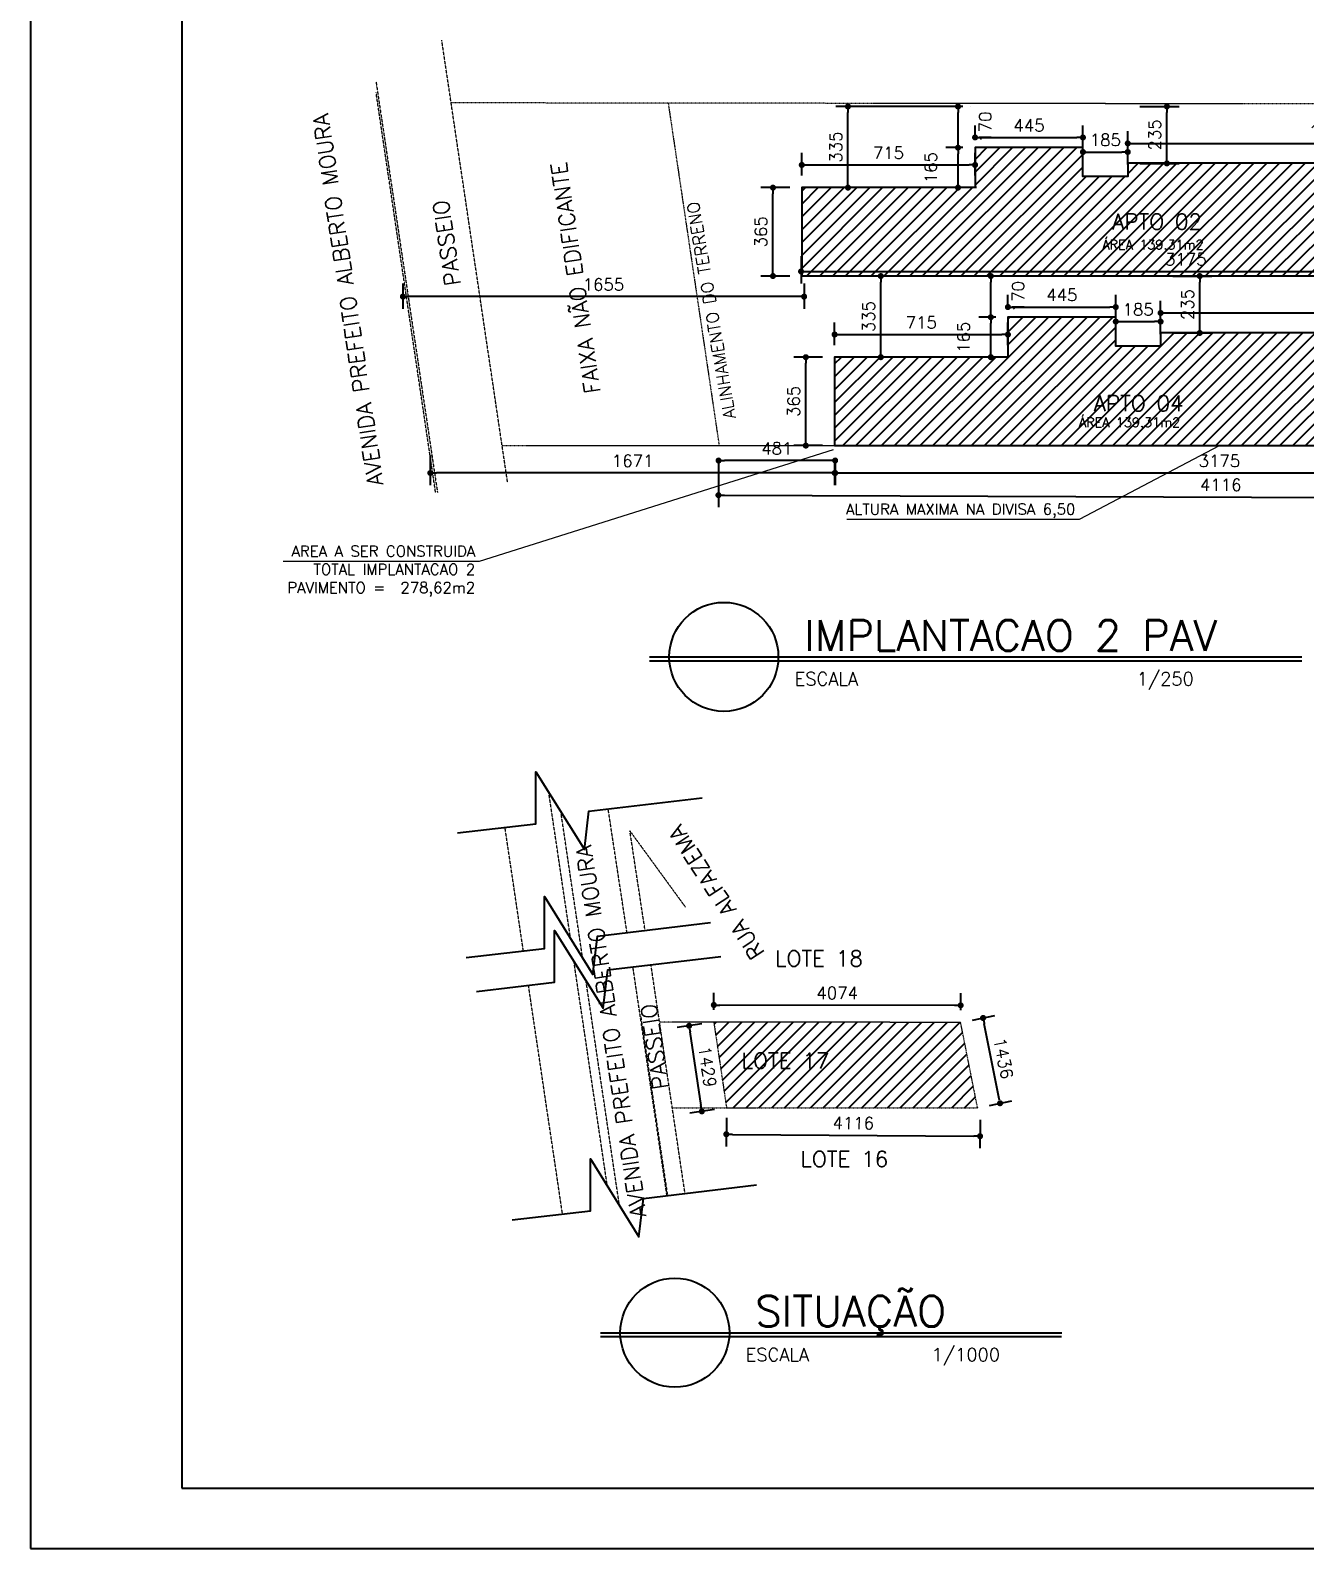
# Model space of a CAD drawing. Header units: inches. Extents: x 580771 to 672494, y 7715997 to 7829530.
# Drawn here: x 663411 to 664463, y 7719828 to 7721082 of the extents above; entities that cross this region are included whole.
import ezdxf
from ezdxf.enums import TextEntityAlignment as Align

# ---------------------------------------------------------------- set-up
doc = ezdxf.new("R2010")
doc.units = ezdxf.units.IN
doc.header["$MEASUREMENT"] = 0
doc.header["$PDMODE"] = 2
doc.linetypes.add('DASHDOTX2', pattern=[2, 1, -0.5, 0, -0.5])
doc.linetypes.add('DASHED2', pattern=[0.375, 0.25, -0.125])
for name, color, linetype in [('02', 2, 'Continuous'), ('1-ARQ-1', 1, 'Continuous'), ('1-ARQ-A', 1, 'Continuous'), ('1-ARQ-B', 2, 'Continuous'), ('1-ARQ-D', 4, 'Continuous'), ('Layer3', 3, 'Continuous'), ('NIVEL', 2, 'Continuous'), ('parede', 6, 'Continuous')]:
    doc.layers.add(name, color=color, linetype=linetype)
for name, color, linetype, lineweight in [('LINHAS FINAS', 1, 'Continuous', 9), ('MEIO_FIO', 7, 'Continuous', 0), ('MURO', 3, 'Continuous', 0)]:
    doc.layers.add(name, color=color, linetype=linetype, lineweight=lineweight)
doc.styles.add('R80E50', font='romans.shx', dxfattribs={"height": 10})
doc.styles.add('ROMANS', font='romans', dxfattribs={"height": 0.2})
doc.dimstyles.new('Copy of ARQ50 - 1-1000', dxfattribs={"dimscale": 50, "dimtxt": 10, "dimasz": 0.1, "dimexe": 0.2, "dimexo": 0.2, "dimgap": 0.1, "dimtad": 1, "dimdec": 0, "dimlfac": 20, "dimzin": 12, "dimdsep": 46, "dimtxsty": 'R80E50', "dimblk1": 'DOT', "dimblk2": 'DOT', "dimsah": 1, "dimcen": 0.4, "dimclrd": 15, "dimclre": 15, "dimclrt": 3, "dimadec": 0, "dimazin": 0, "dimtfac": 1, "dimtdec": 0, "dimtmove": 2, "dimatfit": 3, "dimldrblk": 'DOT', "dimfxl": 0.2, "dimtolj": 1, "dimtzin": 12, "dimarcsym": 0})
doc.dimstyles.new('Copy of ARQ50 ESV1-250', dxfattribs={"dimscale": 50, "dimtxt": 10, "dimasz": 0.1, "dimexe": 0.2, "dimexo": 0.2, "dimgap": 0.1, "dimtad": 1, "dimdec": 0, "dimlfac": 5, "dimzin": 12, "dimdsep": 46, "dimtxsty": 'R80E50', "dimblk1": 'DOT', "dimblk2": 'DOT', "dimsah": 1, "dimcen": 0.4, "dimclrd": 15, "dimclre": 15, "dimclrt": 3, "dimadec": 0, "dimazin": 0, "dimtfac": 1, "dimtdec": 0, "dimtmove": 2, "dimatfit": 3, "dimldrblk": 'DOT', "dimfxl": 0.2, "dimtolj": 1, "dimtzin": 12, "dimarcsym": 0})

# ---------------------------------------------------------------- blocks, each defined once
blk = doc.blocks.new('_DOT')
at = {"color": 0, "linetype": 'ByBlock'}
blk.add_line((-0.5, 0), (-1, 0), dxfattribs=at)
at = {"color": 0, "linetype": 'ByBlock', "const_width": 0.5}
blk.add_lwpolyline([(-0.25, 0, 1), (0.25, 0, 1)], format="xyb", close=True, dxfattribs=at)
blk = doc.blocks.new('*D1422')
at = {"layer": 'Defpoints', "color": 0, "transparency": 16777216}
for p in [(663985.8, 7720193.8), (664195.2, 7720192.2), (664195, 7720168.7)]:
    blk.add_point(p, dxfattribs=at)
at = {"layer": 'NIVEL', "color": 15, "lineweight": -2, "transparency": 16777216}
for p, q in [((663985.7, 7720183.8), (663985.5, 7720160.3)), ((664195.1, 7720182.2), (664194.9, 7720158.7)), ((663990.6, 7720170.2), (664190, 7720168.7))]:
    blk.add_line(p, q, dxfattribs=at)
at = {"layer": 'NIVEL', "color": 15, "lineweight": -2, "transparency": 16777216, "xscale": 5, "yscale": 5, "zscale": 5}
for p, rotation in [((663985.6, 7720170.3), 179.5681485132703), ((664195, 7720168.7), 359.5681485132703)]:
    blk.add_blockref('_DOT', p, dxfattribs=dict(at, rotation=rotation))
at = {"layer": 'NIVEL', "color": 3, "transparency": 16777216, "insert": (664090.4, 7720179.5), "char_height": 10, "attachment_point": 5, "rotation": 359.5681, "style": 'R80E50'}
blk.add_mtext('\\A1;4116', dxfattribs=at)
blk = doc.blocks.new('*D1423')
at = {"layer": 'Defpoints', "color": 0, "transparency": 16777216}
for p in [(664178.9, 7720262.6), (664197.5, 7720266.3), (664192.9, 7720192.2)]:
    blk.add_point(p, dxfattribs=at)
at = {"layer": 'NIVEL', "color": 15, "lineweight": -2, "transparency": 16777216}
for p, q in [((664188.8, 7720264.6), (664207.3, 7720268.3)), ((664210.5, 7720200.8), (664198.5, 7720261.4)), ((664202.7, 7720194.1), (664221.3, 7720197.8))]:
    blk.add_line(p, q, dxfattribs=at)
at = {"layer": 'NIVEL', "color": 15, "lineweight": -2, "transparency": 16777216, "xscale": 5, "yscale": 5, "zscale": 5}
for p, rotation in [((664197.5, 7720266.3), 101.2181555997938), ((664211.5, 7720195.9), 281.2181555997938)]:
    blk.add_blockref('_DOT', p, dxfattribs=dict(at, rotation=rotation))
at = {"layer": 'NIVEL', "color": 3, "transparency": 16777216, "insert": (664214.3, 7720233), "char_height": 10, "attachment_point": 5, "rotation": 281.2182, "style": 'R80E50'}
blk.add_mtext('\\A1;1436', dxfattribs=at)
blk = doc.blocks.new('*D1424')
at = {"layer": 'Defpoints', "color": 0, "transparency": 16777216}
for p in [(663975.3, 7720277), (663975.3, 7720262.9), (664178.9, 7720262.6)]:
    blk.add_point(p, dxfattribs=at)
at = {"layer": 'NIVEL', "color": 15, "lineweight": -2, "transparency": 16777216}
for p, q in [((663975.3, 7720272.9), (663975.3, 7720287)), ((664179, 7720272.6), (664179, 7720286.7)), ((664174, 7720276.7), (663980.3, 7720277))]:
    blk.add_line(p, q, dxfattribs=at)
at = {"layer": 'NIVEL', "color": 15, "lineweight": -2, "transparency": 16777216, "xscale": 5, "yscale": 5, "zscale": 5}
for p, rotation in [((663975.3, 7720277), 179.9317308665628), ((664179, 7720276.7), 359.9317308665628)]:
    blk.add_blockref('_DOT', p, dxfattribs=dict(at, rotation=rotation))
at = {"layer": 'NIVEL', "color": 3, "transparency": 16777216, "insert": (664077.1, 7720286.9), "char_height": 10, "attachment_point": 5, "rotation": 359.9317, "style": 'R80E50'}
blk.add_mtext('\\A1;4074', dxfattribs=at)
blk = doc.blocks.new('*D1425')
at = {"layer": 'Defpoints', "color": 0, "transparency": 16777216}
for p in [(663975.3, 7720262.9), (663985.8, 7720192.2), (663965.4, 7720189.2)]:
    blk.add_point(p, dxfattribs=at)
at = {"layer": 'NIVEL', "color": 15, "lineweight": -2, "transparency": 16777216}
for p, q in [((663965.4, 7720261.4), (663945, 7720258.4)), ((663955.6, 7720254.9), (663964.6, 7720194.1)), ((663975.9, 7720190.7), (663955.5, 7720187.7))]:
    blk.add_line(p, q, dxfattribs=at)
at = {"layer": 'NIVEL', "color": 15, "lineweight": -2, "transparency": 16777216, "xscale": 5, "yscale": 5, "zscale": 5}
for p, rotation in [((663954.9, 7720259.8), 98.45947487728692), ((663965.4, 7720189.2), 278.4594748772869)]:
    blk.add_blockref('_DOT', p, dxfattribs=dict(at, rotation=rotation))
at = {"layer": 'NIVEL', "color": 3, "transparency": 16777216, "insert": (663970, 7720226), "char_height": 10, "attachment_point": 5, "rotation": 278.4595, "style": 'R80E50'}
blk.add_mtext('\\A1;1429', dxfattribs=at)
blk = doc.blocks.new('*D1548')
at = {"layer": 'Defpoints', "color": 0, "transparency": 16777216}
for p in [(663979.2, 7720734.2), (664808.2, 7720731.2), (664808.1, 7720694.9)]:
    blk.add_point(p, dxfattribs=at)
at = {"layer": 'NIVEL', "color": 15, "lineweight": -2, "transparency": 16777216}
for p, q in [((663979.2, 7720724.2), (663979.1, 7720687.9)), ((664808.2, 7720721.2), (664808.1, 7720684.9)), ((663984.1, 7720697.9), (664803.1, 7720694.9))]:
    blk.add_line(p, q, dxfattribs=at)
at = {"layer": 'NIVEL', "color": 15, "lineweight": -2, "transparency": 16777216, "xscale": 5, "yscale": 5, "zscale": 5}
for p, rotation in [((663979.1, 7720697.9), 179.7926612811908), ((664808.1, 7720694.9), 359.7926612811908)]:
    blk.add_blockref('_DOT', p, dxfattribs=dict(at, rotation=rotation))
at = {"layer": 'NIVEL', "color": 3, "transparency": 16777216, "insert": (664393.6, 7720706.4), "char_height": 10, "attachment_point": 5, "rotation": 359.7927, "style": 'R80E50'}
blk.add_mtext('\\A1;4116', dxfattribs=at)
blk = doc.blocks.new('*D1549')
at = {"layer": 'Defpoints', "color": 0, "transparency": 16777216}
for p in [(663741.3, 7720740.7), (664075.4, 7720738.8), (663741.3, 7720716.2)]:
    blk.add_point(p, dxfattribs=at)
at = {"layer": 'NIVEL', "color": 15, "lineweight": -2, "transparency": 16777216}
for p, q in [((663741.3, 7720730.7), (663741.3, 7720706.2)), ((664075.4, 7720728.8), (664075.4, 7720706.2)), ((664070.4, 7720716.2), (663746.3, 7720716.2))]:
    blk.add_line(p, q, dxfattribs=at)
at = {"layer": 'NIVEL', "color": 15, "lineweight": -2, "transparency": 16777216, "xscale": 5, "yscale": 5, "zscale": 5, "rotation": 180}
blk.add_blockref('_DOT', (663741.3, 7720716.2), dxfattribs=at)
at = {"layer": 'NIVEL', "color": 15, "lineweight": -2, "transparency": 16777216, "xscale": 5, "yscale": 5, "zscale": 5}
blk.add_blockref('_DOT', (664075.4, 7720716.2), dxfattribs=at)
at = {"layer": 'NIVEL', "color": 3, "transparency": 16777216, "insert": (663908.3, 7720726.2), "char_height": 10, "attachment_point": 5, "style": 'R80E50'}
blk.add_mtext('\\A1;1671', dxfattribs=at)
blk = doc.blocks.new('*D1550')
at = {"layer": 'Defpoints', "color": 0, "transparency": 16777216}
for p in [(664075, 7720738.8), (664710, 7720738.8), (664710, 7720716.2)]:
    blk.add_point(p, dxfattribs=at)
at = {"layer": 'NIVEL', "color": 15, "lineweight": -2, "transparency": 16777216}
for p, q in [((664075, 7720728.8), (664075, 7720706.2)), ((664710, 7720728.8), (664710, 7720706.2)), ((664080, 7720716.2), (664705, 7720716.2))]:
    blk.add_line(p, q, dxfattribs=at)
at = {"layer": 'NIVEL', "color": 15, "lineweight": -2, "transparency": 16777216, "xscale": 5, "yscale": 5, "zscale": 5, "rotation": 180}
blk.add_blockref('_DOT', (664075, 7720716.2), dxfattribs=at)
at = {"layer": 'NIVEL', "color": 15, "lineweight": -2, "transparency": 16777216, "xscale": 5, "yscale": 5, "zscale": 5}
blk.add_blockref('_DOT', (664710, 7720716.2), dxfattribs=at)
at = {"layer": 'NIVEL', "color": 3, "transparency": 16777216, "insert": (664392.5, 7720726.2), "char_height": 10, "attachment_point": 5, "style": 'R80E50'}
blk.add_mtext('\\A1;3175', dxfattribs=at)
blk = doc.blocks.new('*D1552')
at = {"layer": 'Defpoints', "color": 0, "transparency": 16777216}
for p in [(663979.2, 7720738.8), (664075.4, 7720738.8), (663979.2, 7720726.5)]:
    blk.add_point(p, dxfattribs=at)
at = {"layer": 'NIVEL', "color": 15, "lineweight": -2, "transparency": 16777216}
for p, q in [((663979.2, 7720728.8), (663979.2, 7720716.5)), ((664070.4, 7720726.5), (663984.2, 7720726.5)), ((664075.4, 7720728.8), (664075.4, 7720716.5))]:
    blk.add_line(p, q, dxfattribs=at)
at = {"layer": 'NIVEL', "color": 15, "lineweight": -2, "transparency": 16777216, "xscale": 5, "yscale": 5, "zscale": 5, "rotation": 180}
blk.add_blockref('_DOT', (663979.2, 7720726.5), dxfattribs=at)
at = {"layer": 'NIVEL', "color": 15, "lineweight": -2, "transparency": 16777216, "xscale": 5, "yscale": 5, "zscale": 5}
blk.add_blockref('_DOT', (664075.4, 7720726.5), dxfattribs=at)
at = {"layer": 'NIVEL', "color": 3, "transparency": 16777216, "insert": (664027.3, 7720736.5), "char_height": 10, "attachment_point": 5, "style": 'R80E50'}
blk.add_mtext('\\A1;481', dxfattribs=at)
blk = doc.blocks.new('*D1553')
at = {"layer": 'Defpoints', "color": 0, "transparency": 16777216}
for p in [(664051.2, 7720811.8), (664075, 7720811.8), (664075, 7720738.8)]:
    blk.add_point(p, dxfattribs=at)
at = {"layer": 'NIVEL', "color": 15, "lineweight": -2, "transparency": 16777216}
for p, q in [((664065, 7720811.8), (664041.2, 7720811.8)), ((664051.2, 7720743.8), (664051.2, 7720806.8)), ((664065, 7720738.8), (664041.2, 7720738.8))]:
    blk.add_line(p, q, dxfattribs=at)
at = {"layer": 'NIVEL', "color": 15, "lineweight": -2, "transparency": 16777216, "xscale": 5, "yscale": 5, "zscale": 5}
for p, rotation in [((664051.2, 7720811.8), 90), ((664051.2, 7720738.8), 270)]:
    blk.add_blockref('_DOT', p, dxfattribs=dict(at, rotation=rotation))
at = {"layer": 'NIVEL', "color": 3, "transparency": 16777216, "insert": (664041.2, 7720775.3), "char_height": 10, "attachment_point": 5, "rotation": 90, "style": 'R80E50'}
blk.add_mtext('\\A1;365', dxfattribs=at)
blk = doc.blocks.new('*D1554')
at = {"layer": 'Defpoints', "color": 0, "transparency": 16777216}
for p in [(664218, 7720830.5), (664075, 7720811.8), (664218, 7720811.8)]:
    blk.add_point(p, dxfattribs=at)
at = {"layer": 'NIVEL', "color": 15, "lineweight": -2, "transparency": 16777216}
for p, q in [((664075, 7720821.8), (664075, 7720840.5)), ((664218, 7720821.8), (664218, 7720840.5)), ((664080, 7720830.5), (664213, 7720830.5))]:
    blk.add_line(p, q, dxfattribs=at)
at = {"layer": 'NIVEL', "color": 15, "lineweight": -2, "transparency": 16777216, "xscale": 5, "yscale": 5, "zscale": 5, "rotation": 180}
blk.add_blockref('_DOT', (664075, 7720830.5), dxfattribs=at)
at = {"layer": 'NIVEL', "color": 15, "lineweight": -2, "transparency": 16777216, "xscale": 5, "yscale": 5, "zscale": 5}
blk.add_blockref('_DOT', (664218, 7720830.5), dxfattribs=at)
at = {"layer": 'NIVEL', "color": 3, "transparency": 16777216, "insert": (664146.5, 7720840.5), "char_height": 10, "attachment_point": 5, "style": 'R80E50'}
blk.add_mtext('\\A1;715', dxfattribs=at)
blk = doc.blocks.new('*D1555')
at = {"layer": 'Defpoints', "color": 0, "transparency": 16777216}
for p in [(664203.9, 7720844.8), (664218, 7720844.8), (664218, 7720811.8)]:
    blk.add_point(p, dxfattribs=at)
at = {"layer": 'NIVEL', "color": 15, "lineweight": -2, "transparency": 16777216}
for p, q in [((664208, 7720844.8), (664193.9, 7720844.8)), ((664203.9, 7720816.8), (664203.9, 7720839.8)), ((664208, 7720811.8), (664193.9, 7720811.8))]:
    blk.add_line(p, q, dxfattribs=at)
at = {"layer": 'NIVEL', "color": 15, "lineweight": -2, "transparency": 16777216, "xscale": 5, "yscale": 5, "zscale": 5}
for p, rotation in [((664203.9, 7720844.8), 90), ((664203.9, 7720811.8), 270)]:
    blk.add_blockref('_DOT', p, dxfattribs=dict(at, rotation=rotation))
at = {"layer": 'NIVEL', "color": 3, "transparency": 16777216, "insert": (664181.4, 7720828.3), "char_height": 10, "attachment_point": 5, "rotation": 90, "style": 'R80E50'}
blk.add_mtext('\\A1;165', dxfattribs=at)
blk = doc.blocks.new('*D1556')
at = {"layer": 'Defpoints', "color": 0, "transparency": 16777216}
for p in [(664203.9, 7720878.8), (664203.9, 7720878.8), (664218, 7720844.8)]:
    blk.add_point(p, dxfattribs=at)
at = {"layer": 'NIVEL', "color": 15, "lineweight": -2, "transparency": 16777216}
for p, q in [((664203.9, 7720849.8), (664203.9, 7720873.8)), ((664213.9, 7720878.8), (664213.9, 7720878.8)), ((664208, 7720844.8), (664193.9, 7720844.8))]:
    blk.add_line(p, q, dxfattribs=at)
at = {"layer": 'NIVEL', "color": 15, "lineweight": -2, "transparency": 16777216, "xscale": 5, "yscale": 5, "zscale": 5}
for p, rotation in [((664203.9, 7720878.8), 90), ((664203.9, 7720844.8), 270)]:
    blk.add_blockref('_DOT', p, dxfattribs=dict(at, rotation=rotation))
at = {"layer": 'NIVEL', "color": 3, "transparency": 16777216, "insert": (664226.4, 7720861.8), "char_height": 10, "attachment_point": 5, "rotation": 90, "style": 'R80E50'}
blk.add_mtext('\\A1;170', dxfattribs=at)
blk = doc.blocks.new('*D1557')
at = {"layer": 'Defpoints', "color": 0, "transparency": 16777216}
for p in [(664218, 7720844.8), (664307, 7720853.2), (664307, 7720844.8)]:
    blk.add_point(p, dxfattribs=at)
at = {"layer": 'NIVEL', "color": 15, "lineweight": -2, "transparency": 16777216}
for p, q in [((664218, 7720854.8), (664218, 7720863.2)), ((664307, 7720854.8), (664307, 7720863.2)), ((664223, 7720853.2), (664302, 7720853.2))]:
    blk.add_line(p, q, dxfattribs=at)
at = {"layer": 'NIVEL', "color": 15, "lineweight": -2, "transparency": 16777216, "xscale": 5, "yscale": 5, "zscale": 5, "rotation": 180}
blk.add_blockref('_DOT', (664218, 7720853.2), dxfattribs=at)
at = {"layer": 'NIVEL', "color": 15, "lineweight": -2, "transparency": 16777216, "xscale": 5, "yscale": 5, "zscale": 5}
blk.add_blockref('_DOT', (664307, 7720853.2), dxfattribs=at)
at = {"layer": 'NIVEL', "color": 3, "transparency": 16777216, "insert": (664262.5, 7720863.2), "char_height": 10, "attachment_point": 5, "style": 'R80E50'}
blk.add_mtext('\\A1;445', dxfattribs=at)
blk = doc.blocks.new('*D1558')
at = {"layer": 'Defpoints', "color": 0, "transparency": 16777216}
for p in [(664113.1, 7720878.8), (664218, 7720878.8), (664218, 7720811.8)]:
    blk.add_point(p, dxfattribs=at)
at = {"layer": 'NIVEL', "color": 15, "lineweight": -2, "transparency": 16777216}
for p, q in [((664208, 7720878.8), (664103.1, 7720878.8)), ((664113.1, 7720816.8), (664113.1, 7720873.8)), ((664208, 7720811.8), (664103.1, 7720811.8))]:
    blk.add_line(p, q, dxfattribs=at)
at = {"layer": 'NIVEL', "color": 15, "lineweight": -2, "transparency": 16777216, "xscale": 5, "yscale": 5, "zscale": 5}
for p, rotation in [((664113.1, 7720878.8), 90), ((664113.1, 7720811.8), 270)]:
    blk.add_blockref('_DOT', p, dxfattribs=dict(at, rotation=rotation))
at = {"layer": 'NIVEL', "color": 3, "transparency": 16777216, "insert": (664103.1, 7720845.3), "char_height": 10, "attachment_point": 5, "rotation": 90, "style": 'R80E50'}
blk.add_mtext('\\A1;335', dxfattribs=at)
blk = doc.blocks.new('*D1559')
at = {"layer": 'Defpoints', "color": 0, "transparency": 16777216}
for p in [(664344, 7720841.2), (664307, 7720820.8), (664344, 7720820.8)]:
    blk.add_point(p, dxfattribs=at)
at = {"layer": 'NIVEL', "color": 15, "lineweight": -2, "transparency": 16777216}
for p, q in [((664307, 7720830.8), (664307, 7720851.2)), ((664344, 7720830.8), (664344, 7720851.2)), ((664312, 7720841.2), (664339, 7720841.2))]:
    blk.add_line(p, q, dxfattribs=at)
at = {"layer": 'NIVEL', "color": 15, "lineweight": -2, "transparency": 16777216, "xscale": 5, "yscale": 5, "zscale": 5, "rotation": 180}
blk.add_blockref('_DOT', (664307, 7720841.2), dxfattribs=at)
at = {"layer": 'NIVEL', "color": 15, "lineweight": -2, "transparency": 16777216, "xscale": 5, "yscale": 5, "zscale": 5}
blk.add_blockref('_DOT', (664344, 7720841.2), dxfattribs=at)
at = {"layer": 'NIVEL', "color": 3, "transparency": 16777216, "insert": (664325.5, 7720851.2), "char_height": 10, "attachment_point": 5, "style": 'R80E50'}
blk.add_mtext('\\A1;185', dxfattribs=at)
blk = doc.blocks.new('*D1560')
at = {"layer": 'Defpoints', "color": 0, "transparency": 16777216}
for p in [(664344, 7720878.8), (664376.3, 7720878.8), (664344, 7720831.8)]:
    blk.add_point(p, dxfattribs=at)
at = {"layer": 'NIVEL', "color": 15, "lineweight": -2, "transparency": 16777216}
for p, q in [((664354, 7720878.8), (664386.3, 7720878.8)), ((664376.3, 7720836.8), (664376.3, 7720873.8)), ((664354, 7720831.8), (664386.3, 7720831.8))]:
    blk.add_line(p, q, dxfattribs=at)
at = {"layer": 'NIVEL', "color": 15, "lineweight": -2, "transparency": 16777216, "xscale": 5, "yscale": 5, "zscale": 5}
for p, rotation in [((664376.3, 7720878.8), 90), ((664376.3, 7720831.8), 270)]:
    blk.add_blockref('_DOT', p, dxfattribs=dict(at, rotation=rotation))
at = {"layer": 'NIVEL', "color": 3, "transparency": 16777216, "insert": (664366.3, 7720855.3), "char_height": 10, "attachment_point": 5, "rotation": 90, "style": 'R80E50'}
blk.add_mtext('\\A1;235', dxfattribs=at)
blk = doc.blocks.new('*D1561')
at = {"layer": 'Defpoints', "color": 0, "transparency": 16777216}
for p in [(664677, 7720848.3), (664344, 7720831.8), (664677, 7720831.8)]:
    blk.add_point(p, dxfattribs=at)
at = {"layer": 'NIVEL', "color": 15, "lineweight": -2, "transparency": 16777216}
for p, q in [((664344, 7720841.8), (664344, 7720858.3)), ((664677, 7720841.8), (664677, 7720858.3)), ((664349, 7720848.3), (664672, 7720848.3))]:
    blk.add_line(p, q, dxfattribs=at)
at = {"layer": 'NIVEL', "color": 15, "lineweight": -2, "transparency": 16777216, "xscale": 5, "yscale": 5, "zscale": 5, "rotation": 180}
blk.add_blockref('_DOT', (664344, 7720848.3), dxfattribs=at)
at = {"layer": 'NIVEL', "color": 15, "lineweight": -2, "transparency": 16777216, "xscale": 5, "yscale": 5, "zscale": 5}
blk.add_blockref('_DOT', (664677, 7720848.3), dxfattribs=at)
at = {"layer": 'NIVEL', "color": 3, "transparency": 16777216, "insert": (664510.5, 7720858.3), "char_height": 10, "attachment_point": 5, "style": 'R80E50'}
blk.add_mtext('\\A1;1665', dxfattribs=at)
blk = doc.blocks.new('*D1566')
at = {"layer": 'Defpoints', "color": 0, "transparency": 16777216}
for p in [(664047.3, 7720905.3), (664682.3, 7720905.3), (664682.3, 7720882.6)]:
    blk.add_point(p, dxfattribs=at)
at = {"layer": 'NIVEL', "color": 15, "lineweight": -2, "transparency": 16777216}
for p, q in [((664047.3, 7720895.3), (664047.3, 7720872.6)), ((664682.3, 7720895.3), (664682.3, 7720872.6)), ((664052.3, 7720882.6), (664677.3, 7720882.6))]:
    blk.add_line(p, q, dxfattribs=at)
at = {"layer": 'NIVEL', "color": 15, "lineweight": -2, "transparency": 16777216, "xscale": 5, "yscale": 5, "zscale": 5, "rotation": 180}
blk.add_blockref('_DOT', (664047.3, 7720882.6), dxfattribs=at)
at = {"layer": 'NIVEL', "color": 15, "lineweight": -2, "transparency": 16777216, "xscale": 5, "yscale": 5, "zscale": 5}
blk.add_blockref('_DOT', (664682.3, 7720882.6), dxfattribs=at)
at = {"layer": 'NIVEL', "color": 3, "transparency": 16777216, "insert": (664364.8, 7720892.6), "char_height": 10, "attachment_point": 5, "style": 'R80E50'}
blk.add_mtext('\\A1;3175', dxfattribs=at)
blk = doc.blocks.new('*D1575')
at = {"layer": 'Defpoints', "color": 0, "transparency": 16777216}
for p in [(664024.1, 7720951.8), (664047.9, 7720951.8), (664047.9, 7720878.8)]:
    blk.add_point(p, dxfattribs=at)
at = {"layer": 'NIVEL', "color": 15, "lineweight": -2, "transparency": 16777216}
for p, q in [((664037.9, 7720951.8), (664014.1, 7720951.8)), ((664024.1, 7720883.8), (664024.1, 7720946.8)), ((664037.9, 7720878.8), (664014.1, 7720878.8))]:
    blk.add_line(p, q, dxfattribs=at)
at = {"layer": 'NIVEL', "color": 15, "lineweight": -2, "transparency": 16777216, "xscale": 5, "yscale": 5, "zscale": 5}
for p, rotation in [((664024.1, 7720951.8), 90), ((664024.1, 7720878.8), 270)]:
    blk.add_blockref('_DOT', p, dxfattribs=dict(at, rotation=rotation))
at = {"layer": 'NIVEL', "color": 3, "transparency": 16777216, "insert": (664014.1, 7720915.3), "char_height": 10, "attachment_point": 5, "rotation": 90, "style": 'R80E50'}
blk.add_mtext('\\A1;365', dxfattribs=at)
blk = doc.blocks.new('*D1576')
at = {"layer": 'Defpoints', "color": 0, "transparency": 16777216}
for p in [(664190.9, 7720970.5), (664047.9, 7720951.8), (664190.9, 7720951.8)]:
    blk.add_point(p, dxfattribs=at)
at = {"layer": 'NIVEL', "color": 15, "lineweight": -2, "transparency": 16777216}
for p, q in [((664047.9, 7720961.8), (664047.9, 7720980.5)), ((664052.9, 7720970.5), (664185.9, 7720970.5)), ((664190.9, 7720961.8), (664190.9, 7720980.5))]:
    blk.add_line(p, q, dxfattribs=at)
at = {"layer": 'NIVEL', "color": 15, "lineweight": -2, "transparency": 16777216, "xscale": 5, "yscale": 5, "zscale": 5, "rotation": 180}
blk.add_blockref('_DOT', (664047.9, 7720970.5), dxfattribs=at)
at = {"layer": 'NIVEL', "color": 15, "lineweight": -2, "transparency": 16777216, "xscale": 5, "yscale": 5, "zscale": 5}
blk.add_blockref('_DOT', (664190.9, 7720970.5), dxfattribs=at)
at = {"layer": 'NIVEL', "color": 3, "transparency": 16777216, "insert": (664119.4, 7720980.5), "char_height": 10, "attachment_point": 5, "style": 'R80E50'}
blk.add_mtext('\\A1;715', dxfattribs=at)
blk = doc.blocks.new('*D1577')
at = {"layer": 'Defpoints', "color": 0, "transparency": 16777216}
for p in [(664176.8, 7720984.8), (664190.9, 7720984.8), (664190.9, 7720951.8)]:
    blk.add_point(p, dxfattribs=at)
at = {"layer": 'NIVEL', "color": 15, "lineweight": -2, "transparency": 16777216}
for p, q in [((664180.9, 7720984.8), (664166.8, 7720984.8)), ((664176.8, 7720956.8), (664176.8, 7720979.8)), ((664180.9, 7720951.8), (664166.8, 7720951.8))]:
    blk.add_line(p, q, dxfattribs=at)
at = {"layer": 'NIVEL', "color": 15, "lineweight": -2, "transparency": 16777216, "xscale": 5, "yscale": 5, "zscale": 5}
for p, rotation in [((664176.8, 7720984.8), 90), ((664176.8, 7720951.8), 270)]:
    blk.add_blockref('_DOT', p, dxfattribs=dict(at, rotation=rotation))
at = {"layer": 'NIVEL', "color": 3, "transparency": 16777216, "insert": (664154.3, 7720968.3), "char_height": 10, "attachment_point": 5, "rotation": 90, "style": 'R80E50'}
blk.add_mtext('\\A1;165', dxfattribs=at)
blk = doc.blocks.new('*D1578')
at = {"layer": 'Defpoints', "color": 0, "transparency": 16777216}
for p in [(664176.8, 7721018.8), (664176.8, 7721018.8), (664190.9, 7720984.8)]:
    blk.add_point(p, dxfattribs=at)
at = {"layer": 'NIVEL', "color": 15, "lineweight": -2, "transparency": 16777216}
for p, q in [((664186.8, 7721018.8), (664186.8, 7721018.8)), ((664176.8, 7720989.8), (664176.8, 7721013.8)), ((664180.9, 7720984.8), (664166.8, 7720984.8))]:
    blk.add_line(p, q, dxfattribs=at)
at = {"layer": 'NIVEL', "color": 15, "lineweight": -2, "transparency": 16777216, "xscale": 5, "yscale": 5, "zscale": 5}
for p, rotation in [((664176.8, 7721018.8), 90), ((664176.8, 7720984.8), 270)]:
    blk.add_blockref('_DOT', p, dxfattribs=dict(at, rotation=rotation))
at = {"layer": 'NIVEL', "color": 3, "transparency": 16777216, "insert": (664199.3, 7721001.8), "char_height": 10, "attachment_point": 5, "rotation": 90, "style": 'R80E50'}
blk.add_mtext('\\A1;170', dxfattribs=at)
blk = doc.blocks.new('*D1579')
at = {"layer": 'Defpoints', "color": 0, "transparency": 16777216}
for p in [(664190.9, 7720984.8), (664279.9, 7720993.2), (664279.9, 7720984.8)]:
    blk.add_point(p, dxfattribs=at)
at = {"layer": 'NIVEL', "color": 15, "lineweight": -2, "transparency": 16777216}
for p, q in [((664190.9, 7720994.8), (664190.9, 7721003.2)), ((664279.9, 7720994.8), (664279.9, 7721003.2)), ((664195.9, 7720993.2), (664274.9, 7720993.2))]:
    blk.add_line(p, q, dxfattribs=at)
at = {"layer": 'NIVEL', "color": 15, "lineweight": -2, "transparency": 16777216, "xscale": 5, "yscale": 5, "zscale": 5, "rotation": 180}
blk.add_blockref('_DOT', (664190.9, 7720993.2), dxfattribs=at)
at = {"layer": 'NIVEL', "color": 15, "lineweight": -2, "transparency": 16777216, "xscale": 5, "yscale": 5, "zscale": 5}
blk.add_blockref('_DOT', (664279.9, 7720993.2), dxfattribs=at)
at = {"layer": 'NIVEL', "color": 3, "transparency": 16777216, "insert": (664235.4, 7721003.2), "char_height": 10, "attachment_point": 5, "style": 'R80E50'}
blk.add_mtext('\\A1;445', dxfattribs=at)
blk = doc.blocks.new('*D1567')
at = {"layer": 'Defpoints', "color": 0, "transparency": 16777216}
for p in [(664086, 7721018.8), (664190.9, 7721018.8), (664190.9, 7720951.8)]:
    blk.add_point(p, dxfattribs=at)
at = {"layer": 'NIVEL', "color": 15, "lineweight": -2, "transparency": 16777216}
for p, q in [((664180.9, 7721018.8), (664076, 7721018.8)), ((664086, 7720956.8), (664086, 7721013.8)), ((664180.9, 7720951.8), (664076, 7720951.8))]:
    blk.add_line(p, q, dxfattribs=at)
at = {"layer": 'NIVEL', "color": 15, "lineweight": -2, "transparency": 16777216, "xscale": 5, "yscale": 5, "zscale": 5}
for p, rotation in [((664086, 7721018.8), 90), ((664086, 7720951.8), 270)]:
    blk.add_blockref('_DOT', p, dxfattribs=dict(at, rotation=rotation))
at = {"layer": 'NIVEL', "color": 3, "transparency": 16777216, "insert": (664076, 7720985.3), "char_height": 10, "attachment_point": 5, "rotation": 90, "style": 'R80E50'}
blk.add_mtext('\\A1;335', dxfattribs=at)
blk = doc.blocks.new('*D1568')
at = {"layer": 'Defpoints', "color": 0, "transparency": 16777216}
for p in [(664316.9, 7720981.2), (664279.9, 7720960.8), (664316.9, 7720960.8)]:
    blk.add_point(p, dxfattribs=at)
at = {"layer": 'NIVEL', "color": 15, "lineweight": -2, "transparency": 16777216}
for p, q in [((664279.9, 7720970.8), (664279.9, 7720991.2)), ((664284.9, 7720981.2), (664311.9, 7720981.2)), ((664316.9, 7720970.8), (664316.9, 7720991.2))]:
    blk.add_line(p, q, dxfattribs=at)
at = {"layer": 'NIVEL', "color": 15, "lineweight": -2, "transparency": 16777216, "xscale": 5, "yscale": 5, "zscale": 5, "rotation": 180}
blk.add_blockref('_DOT', (664279.9, 7720981.2), dxfattribs=at)
at = {"layer": 'NIVEL', "color": 15, "lineweight": -2, "transparency": 16777216, "xscale": 5, "yscale": 5, "zscale": 5}
blk.add_blockref('_DOT', (664316.9, 7720981.2), dxfattribs=at)
at = {"layer": 'NIVEL', "color": 3, "transparency": 16777216, "insert": (664298.4, 7720991.2), "char_height": 10, "attachment_point": 5, "style": 'R80E50'}
blk.add_mtext('\\A1;185', dxfattribs=at)
blk = doc.blocks.new('*D1569')
at = {"layer": 'Defpoints', "color": 0, "transparency": 16777216}
for p in [(664316.9, 7721018.8), (664349.2, 7721018.8), (664316.9, 7720971.8)]:
    blk.add_point(p, dxfattribs=at)
at = {"layer": 'NIVEL', "color": 15, "lineweight": -2, "transparency": 16777216}
for p, q in [((664326.9, 7721018.8), (664359.2, 7721018.8)), ((664349.2, 7720976.8), (664349.2, 7721013.8)), ((664326.9, 7720971.8), (664359.2, 7720971.8))]:
    blk.add_line(p, q, dxfattribs=at)
at = {"layer": 'NIVEL', "color": 15, "lineweight": -2, "transparency": 16777216, "xscale": 5, "yscale": 5, "zscale": 5}
for p, rotation in [((664349.2, 7721018.8), 90), ((664349.2, 7720971.8), 270)]:
    blk.add_blockref('_DOT', p, dxfattribs=dict(at, rotation=rotation))
at = {"layer": 'NIVEL', "color": 3, "transparency": 16777216, "insert": (664339.2, 7720995.3), "char_height": 10, "attachment_point": 5, "rotation": 90, "style": 'R80E50'}
blk.add_mtext('\\A1;235', dxfattribs=at)
blk = doc.blocks.new('*D1570')
at = {"layer": 'Defpoints', "color": 0, "transparency": 16777216}
for p in [(664649.9, 7720988.3), (664316.9, 7720971.8), (664649.9, 7720971.8)]:
    blk.add_point(p, dxfattribs=at)
at = {"layer": 'NIVEL', "color": 15, "lineweight": -2, "transparency": 16777216}
for p, q in [((664316.9, 7720981.8), (664316.9, 7720998.3)), ((664649.9, 7720981.8), (664649.9, 7720998.3)), ((664321.9, 7720988.3), (664644.9, 7720988.3))]:
    blk.add_line(p, q, dxfattribs=at)
at = {"layer": 'NIVEL', "color": 15, "lineweight": -2, "transparency": 16777216, "xscale": 5, "yscale": 5, "zscale": 5, "rotation": 180}
blk.add_blockref('_DOT', (664316.9, 7720988.3), dxfattribs=at)
at = {"layer": 'NIVEL', "color": 15, "lineweight": -2, "transparency": 16777216, "xscale": 5, "yscale": 5, "zscale": 5}
blk.add_blockref('_DOT', (664649.9, 7720988.3), dxfattribs=at)
at = {"layer": 'NIVEL', "color": 3, "transparency": 16777216, "insert": (664483.4, 7720998.3), "char_height": 10, "attachment_point": 5, "style": 'R80E50'}
blk.add_mtext('\\A1;1665', dxfattribs=at)
blk = doc.blocks.new('*D1580')
at = {"layer": 'Defpoints', "color": 0, "transparency": 16777216}
for p in [(663718.7, 7720882.6), (664049.8, 7720882.6), (663718.7, 7720861.8)]:
    blk.add_point(p, dxfattribs=at)
at = {"layer": 'NIVEL', "color": 15, "lineweight": -2, "transparency": 16777216}
for p, q in [((663718.7, 7720872.6), (663718.7, 7720851.8)), ((664049.8, 7720872.6), (664049.8, 7720851.8)), ((664044.8, 7720861.8), (663723.7, 7720861.8))]:
    blk.add_line(p, q, dxfattribs=at)
at = {"layer": 'NIVEL', "color": 15, "lineweight": -2, "transparency": 16777216, "xscale": 5, "yscale": 5, "zscale": 5, "rotation": 180}
blk.add_blockref('_DOT', (663718.7, 7720861.8), dxfattribs=at)
at = {"layer": 'NIVEL', "color": 15, "lineweight": -2, "transparency": 16777216, "xscale": 5, "yscale": 5, "zscale": 5}
blk.add_blockref('_DOT', (664049.8, 7720861.8), dxfattribs=at)
at = {"layer": 'NIVEL', "color": 3, "transparency": 16777216, "insert": (663884.2, 7720871.8), "char_height": 10, "attachment_point": 5, "style": 'R80E50'}
blk.add_mtext('\\A1;1655', dxfattribs=at)

msp = doc.modelspace()

# ---------------------------------------------------------------- hatches: boundary and pattern name
at = {"layer": '1-ARQ-1'}
h = msp.add_hatch(dxfattribs=at)
h.set_pattern_fill('ANSI31', color=256, scale=60, style=0)
h.paths.add_polyline_path([(664682.872, 7720934.846), (664649.872, 7720934.846), (664649.872, 7720971.846), (664624.872, 7720971.846), (664316.872, 7720971.846), (664316.872, 7720960.846), (664279.872, 7720960.846), (664279.872, 7720984.846), (664190.872, 7720984.846), (664190.872, 7720951.846), (664047.872, 7720951.846), (664047.872, 7720878.846), (664682.872, 7720878.846)])
h.paths.add_polyline_path([(664709.981, 7720794.846), (664676.981, 7720794.846), (664676.981, 7720831.846), (664343.981, 7720831.846), (664343.981, 7720820.846), (664306.981, 7720820.846), (664306.981, 7720844.846), (664217.981, 7720844.846), (664217.981, 7720811.846), (664074.981, 7720811.846), (664074.981, 7720738.846), (664709.981, 7720738.846)])
h.paths.add_polyline_path([(664293.97, 7720896.544), (664391.088, 7720896.544), (664391.088, 7720911.103), (664293.97, 7720911.103)], flags=24)
h.paths.add_polyline_path([(664301.405, 7720913.883), (664390.857, 7720913.883), (664390.857, 7720933.383), (664301.405, 7720933.383)], flags=24)
h.paths.add_polyline_path([(664274.617, 7720749.854), (664371.735, 7720749.854), (664371.735, 7720764.412), (664274.617, 7720764.412)], flags=24)
h.paths.add_polyline_path([(664286.22, 7720763.972), (664376.291, 7720763.972), (664376.291, 7720783.472), (664286.22, 7720783.472)], flags=24)
h = msp.add_hatch(dxfattribs=at)
h.set_pattern_fill('ANSI31', color=256, scale=60, style=0)
h.paths.add_polyline_path([(664178.946, 7720262.621), (663975.262, 7720262.864), (663985.773, 7720192.192), (664009.597, 7720192.192), (664192.914, 7720192.192)])
h.paths.add_polyline_path([(663997.449, 7720221.208), (664083.187, 7720221.208), (664083.187, 7720240.708), (663997.449, 7720240.708)], flags=24)

# ---------------------------------------------------------------- linework, layer by layer
for points in [[(663763.863, 7720419.233), (663828.286, 7720426.688), (663828.286, 7720469.559), (663868.435, 7720405.253), (663872.169, 7720436.94), (663965.537, 7720448.124)], [(663771.002, 7720316.225), (663835.426, 7720323.68), (663835.426, 7720366.551), (663875.574, 7720302.245), (663879.308, 7720333.932), (663972.677, 7720345.116)], [(663779.405, 7720288.266), (663843.829, 7720295.721), (663843.829, 7720338.592), (663883.977, 7720274.286), (663887.711, 7720305.973), (663981.08, 7720317.157)]]:
    msp.add_lwpolyline(points, dxfattribs=at)
at = {"layer": '1-ARQ-A'}
for p, q in [((663922.121, 7720564.392), (664460.475, 7720564.392)), ((663922.121, 7720561.142), (664460.475, 7720561.142)), ((663881.702, 7720006.489), (664262.389, 7720006.489)), ((663881.702, 7720003.238), (664262.267, 7720003.238))]:
    msp.add_line(p, q, dxfattribs=at)
for centre in [(663983.519, 7720564.392), (663943.1, 7720006.489)]:
    msp.add_circle(centre, 45, dxfattribs=at)
at = {"layer": 'LINHAS FINAS', "lineweight": 5}
for points in [[(663619.847, 7720643.512), (663781.847, 7720643.512), (664074.105, 7720735.615)], [(664085.171, 7720678.2), (664277.173, 7720678.2), (664392.481, 7720738.846)]]:
    msp.add_lwpolyline(points, dxfattribs=at)
at = {"layer": 'MEIO_FIO', "color": 2, "linetype": 'DASHED2', "ltscale": 0.8}
msp.add_line((663906.018, 7720420.715, 42.95), (663951.844, 7720357.789, 42.95), dxfattribs=at)
for points, elevation in [([(663805.063, 7720708.553), (663750.789, 7721073.474)], -66.2), ([(663696.527, 7721039.203), (663747.228, 7720700.118)], -69), ([(663745.716, 7720699.726), (663696.527, 7721030.456)], -66.2), ([(663857.015, 7720331.971), (663839.136, 7720452.18)], -16.55), ([(663866.969, 7720316.029), (663849.09, 7720436.237)], -16.55), ([(663903.629, 7720336.845), (663888.081, 7720438.846)], -17.25), ([(663818.106, 7720321.676), (663802.924, 7720423.753)], -16.55), ([(663918.53, 7720338.63), (663906.018, 7720420.715)], -17.25), ([(663887.421, 7720127.531), (663859.846, 7720312.937)], -16.55), ([(663936.607, 7720119.709), (663908.533, 7720308.467)], -16.55), ([(663951.506, 7720121.494), (663923.433, 7720310.252)], -16.55), ([(663850.409, 7720104.482), (663822.336, 7720293.234)], -16.55), ([(663897.375, 7720111.588), (663869.799, 7720296.994)], -16.55), ([(663914.984, 7720267.281), (663937.041, 7720119.761)], -17.25)]:
    msp.add_lwpolyline(points, dxfattribs=dict(at, elevation=elevation))
at = {"layer": 'MURO', "color": 3, "linetype": 'DASHDOTX2', "ltscale": 0.5}
for p, q in [((664752.375, 7721020.563), (663758.482, 7721021.747)), ((663800.557, 7720738.846), (664074.981, 7720738.846)), ((664178.946, 7720262.621), (663930.473, 7720262.917)), ((663940.991, 7720192.192), (664009.597, 7720192.192))]:
    msp.add_line(p, q, dxfattribs=at)
for points in [[(663937.639, 7721021.533), (663979.682, 7720738.846), (664808.249, 7720738.846), (664752.375, 7721020.563), (663937.639, 7721021.533)], [(663975.262, 7720262.864), (663985.773, 7720192.192), (664192.914, 7720192.192), (664178.946, 7720262.621), (663975.262, 7720262.864)]]:
    msp.add_lwpolyline(points, dxfattribs=at)
at = {"layer": 'NIVEL'}
msp.add_lwpolyline([(663808.962, 7720099.685), (663873.385, 7720107.141), (663873.385, 7720150.011), (663913.534, 7720085.706), (663917.268, 7720117.392), (664010.637, 7720128.576)], dxfattribs=at)
at = {"layer": 'parede'}
for p, q in [((663411.258, 7721928.198), (663411.258, 7719828.198)), ((663536.258, 7721878.198), (663536.258, 7719878.198)), ((663536.258, 7719878.198), (666331.258, 7719878.198)), ((663411.258, 7719828.198), (666381.258, 7719828.198))]:
    msp.add_line(p, q, dxfattribs=at)
for points in [[(664192.072, 7720951.846), (664047.872, 7720951.846), (664047.872, 7720878.846), (664682.872, 7720878.846), (664682.872, 7720934.846), (664649.872, 7720934.846), (664649.872, 7720971.846), (664624.872, 7720971.846), (664316.872, 7720971.846), (664316.872, 7720960.846), (664279.872, 7720960.846), (664279.872, 7720984.846), (664190.872, 7720984.846), (664190.872, 7720951.846)], [(664217.981, 7720811.846), (664074.981, 7720811.846), (664074.981, 7720738.846), (664709.981, 7720738.846), (664709.981, 7720794.846), (664676.981, 7720794.846), (664676.981, 7720831.846), (664343.981, 7720831.846), (664343.981, 7720820.846), (664306.981, 7720820.846), (664306.981, 7720844.846), (664217.981, 7720844.846), (664217.981, 7720811.846)]]:
    msp.add_lwpolyline(points, dxfattribs=at)

# ---------------------------------------------------------------- texts
at = {"layer": '02', "style": 'R80E50'}
for s, insert, char_height, width, attachment_point in [('\\pt12.60002;{\\C2;ÁREA 139,31m2}', (664295.905, 7720898.479), 7.74, 106.36762, 7), ('\\pt12.60002;{\\C2;ÁREA 139,31m2}', (664276.552, 7720751.789), 7.74, 106.36762, 7), ('ALTURA MAXIMA NA DIVISA 6,50', (664273.675, 7720690.815), 9, 202.31557, 3), ('AREA A SER CONSTRUIDA TOTAL IMPLANTACAO 2 PAVIMENTO =  278,62m2', (663778.348, 7720656.126), 9, 202.31557, 3)]:
    msp.add_mtext(s, dxfattribs=dict(at, insert=insert, char_height=char_height, width=width, attachment_point=attachment_point))
at = {"layer": '1-ARQ-B', "linetype": 'Continuous', "style": 'ROMANS'}
for s, p in [('ESCALA                            1/250', (664041.98, 7720540.876)), ('ESCALA            1/1000', (664001.561, 7719982.972))]:
    msp.add_text(s, height=10.8, dxfattribs=at).set_placement(p)
at = {"layer": '1-ARQ-D', "linetype": 'Continuous', "lineweight": 0, "style": 'ROMANS'}
for s, p in [('IMPLANTACAO 2 PAV', (664050.007, 7720569.444)), ('SITUAÇÃO', (664009.588, 7720011.541))]:
    msp.add_text(s, height=25.3125, dxfattribs=at).set_placement(p)
at = {"layer": 'Layer3', "style": 'R80E50'}
for s, rotation, p in [('AVENIDA PREFEITO ALBERTO MOURA', 98.459475, (663702.566, 7720706.709)), ('FAIXA NÃO EDIFICANTE', 98.459475, (663881.782, 7720782.836)), ('PASSEIO', 98.459475, (663766.498, 7720871.69, -66.2)), ('AVENIDA PREFEITO ALBERTO MOURA', 98.459475, (663919.634, 7720102.686, -16.55)), ('PASSEIO', 98.403898, (663938.052, 7720208.219, -82.75))]:
    msp.add_text(s, height=13, rotation=rotation, dxfattribs=at).set_placement(p)
for s, p in [('APTO 02', (664304.036, 7720917.133)), ('APTO 04', (664288.851, 7720767.222)), ('LOTE 18', (664025.818, 7720308.902)), ('LOTE 17', (663998.223, 7720224.458)), ('LOTE 16', (664046.805, 7720143.299))]:
    msp.add_text(s, height=13, dxfattribs=at).set_placement(p)
msp.add_text('RUA ALFAZEMA', height=13, rotation=123.10281, dxfattribs=at).set_placement((664006.83, 7720312.93), align=Align.TOP_LEFT)
at = {"layer": 'NIVEL', "color": 2, "linetype": 'Continuous', "style": 'ROMANS'}
msp.add_text('ALINHAMENTO DO TERRENO', height=10, rotation=99.768637, dxfattribs=at).set_placement((663993.515, 7720761.976))

# ---------------------------------------------------------------- dimensions: what is measured, and where the dimension line sits
at = {"layer": 'NIVEL'}
for base, p1, p2, picture, middle in [((664085.959, 7721018.846), (664190.872, 7720951.846), (664190.872, 7721018.846), '*D1567', (664075.959, 7720985.346)), ((664176.824, 7721018.846), (664190.872, 7720984.846), (664176.824, 7721018.846), '*D1578', (664199.324, 7721001.846)), ((664349.204, 7721018.846), (664316.872, 7720971.846), (664316.872, 7721018.846), '*D1569', (664339.204, 7720995.346)), ((664176.824, 7720984.846), (664190.872, 7720951.846), (664190.872, 7720984.846), '*D1577', (664154.324, 7720968.346)), ((664024.051, 7720951.846), (664047.872, 7720878.846), (664047.872, 7720951.846), '*D1575', (664014.051, 7720915.346)), ((664113.069, 7720878.846), (664217.981, 7720811.846), (664217.981, 7720878.846), '*D1558', (664103.069, 7720845.346)), ((664203.933, 7720878.846), (664217.981, 7720844.846), (664203.933, 7720878.846), '*D1556', (664226.433, 7720861.846)), ((664376.313, 7720878.846), (664343.981, 7720831.846), (664343.981, 7720878.846), '*D1560', (664366.313, 7720855.346)), ((664203.933, 7720844.846), (664217.981, 7720811.846), (664217.981, 7720844.846), '*D1555', (664181.433, 7720828.346)), ((664051.161, 7720811.846), (664074.981, 7720738.846), (664074.981, 7720811.846), '*D1553', (664041.161, 7720775.346))]:
    dim = msp.add_linear_dim(base=base, p1=p1, p2=p2, angle=90, dimstyle='Copy of ARQ50 ESV1-250', dxfattribs=at)
    dim.commit()
    dim.dimension.update_dxf_attribs({"geometry": picture, "text_midpoint": middle})
for base, p1, p2, picture, middle in [((664279.872, 7720993.175), (664190.872, 7720984.846), (664279.872, 7720984.846), '*D1579', (664235.372, 7721003.175)), ((664316.872, 7720981.199), (664279.872, 7720960.846), (664316.872, 7720960.846), '*D1568', (664298.372, 7720991.199)), ((664649.872, 7720988.258), (664316.872, 7720971.846), (664649.872, 7720971.846), '*D1570', (664483.372, 7720998.258)), ((664682.291, 7720882.646), (664047.291, 7720905.322), (664682.291, 7720905.322), '*D1566', (664364.791, 7720892.646)), ((663718.692, 7720861.839), (664049.791, 7720882.646), (663718.692, 7720882.646), '*D1580', (663884.241, 7720871.839)), ((664306.981, 7720853.175), (664217.981, 7720844.846), (664306.981, 7720844.846), '*D1557', (664262.481, 7720863.175)), ((664343.981, 7720841.199), (664306.981, 7720820.846), (664343.981, 7720820.846), '*D1559', (664325.481, 7720851.199)), ((664676.981, 7720848.258), (664343.981, 7720831.846), (664676.981, 7720831.846), '*D1561', (664510.481, 7720858.258)), ((663979.236, 7720726.487), (664075.391, 7720738.846), (663979.236, 7720738.846), '*D1552', (664027.314, 7720736.487)), ((663741.252, 7720716.17), (664075.391, 7720738.846), (663741.252, 7720740.697), '*D1549', (663908.322, 7720726.17)), ((664709.981, 7720716.17), (664074.981, 7720738.846), (664709.981, 7720738.846), '*D1550', (664392.481, 7720726.17))]:
    dim = msp.add_linear_dim(base=base, p1=p1, p2=p2, dimstyle='Copy of ARQ50 ESV1-250', dxfattribs=at)
    dim.commit()
    dim.dimension.update_dxf_attribs({"geometry": picture, "text_midpoint": middle})
for p1, p2, distance, dimstyle, picture, middle in [((664047.872, 7720951.846), (664190.872, 7720951.846), 18.627, 'Copy of ARQ50 ESV1-250', '*D1576', (664119.372, 7720980.473)), ((664074.981, 7720811.846), (664217.981, 7720811.846), 18.627, 'Copy of ARQ50 ESV1-250', '*D1554', (664146.481, 7720840.473)), ((664178.946, 7720262.621), (663975.262, 7720262.864), -14.116, 'Copy of ARQ50 - 1-1000', '*D1424', (664077.133, 7720286.858)), ((664192.914, 7720192.192), (664178.946, 7720262.621), -18.953, 'Copy of ARQ50 - 1-1000', '*D1423', (664214.33, 7720233.039)), ((663975.262, 7720262.864), (663985.773, 7720192.192), -20.622, 'Copy of ARQ50 - 1-1000', '*D1425', (663970.011, 7720225.965))]:
    dim = msp.add_aligned_dim(p1=p1, p2=p2, distance=distance, dimstyle=dimstyle, dxfattribs=at)
    dim.commit()
    dim.dimension.update_dxf_attribs({"geometry": picture, "text_midpoint": middle})
for p1, p2, distance, dimstyle, picture, middle in [((663979.236, 7720734.219), (664808.249, 7720731.219), -36.335, 'Copy of ARQ50 ESV1-250', '*D1548', (664393.647, 7720706.384)), ((663985.773, 7720193.771), (664195.201, 7720192.192), -23.514, 'Copy of ARQ50 - 1-1000', '*D1422', (664090.385, 7720179.468))]:
    dim = msp.add_aligned_dim(p1=p1, p2=p2, distance=distance, text='4116', dimstyle=dimstyle, dxfattribs=at)
    dim.commit()
    dim.dimension.update_dxf_attribs({"geometry": picture, "text_midpoint": middle})

doc.saveas('drawing.dxf')
